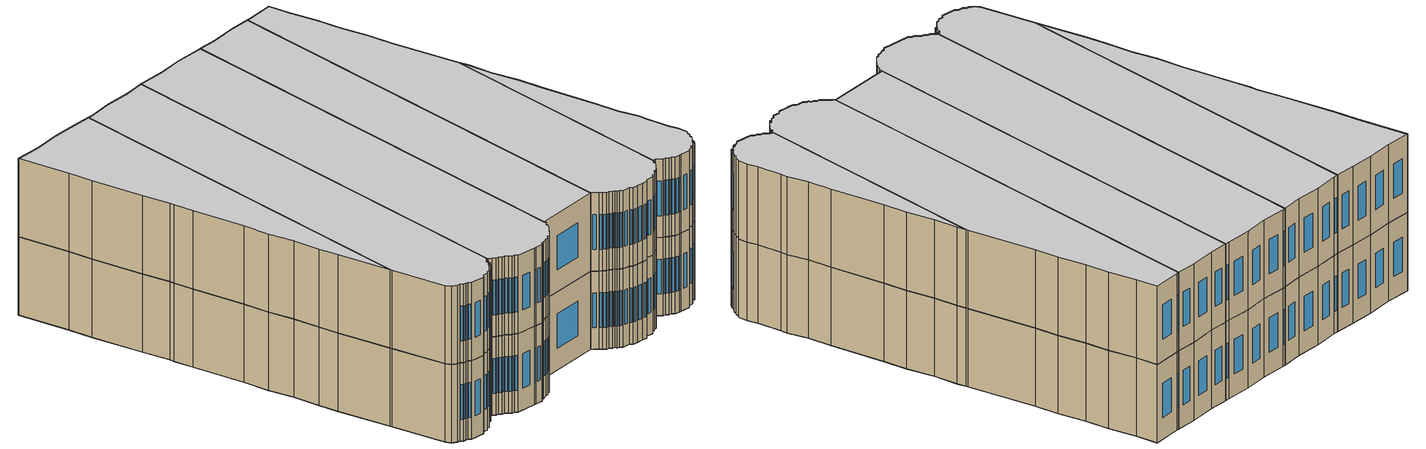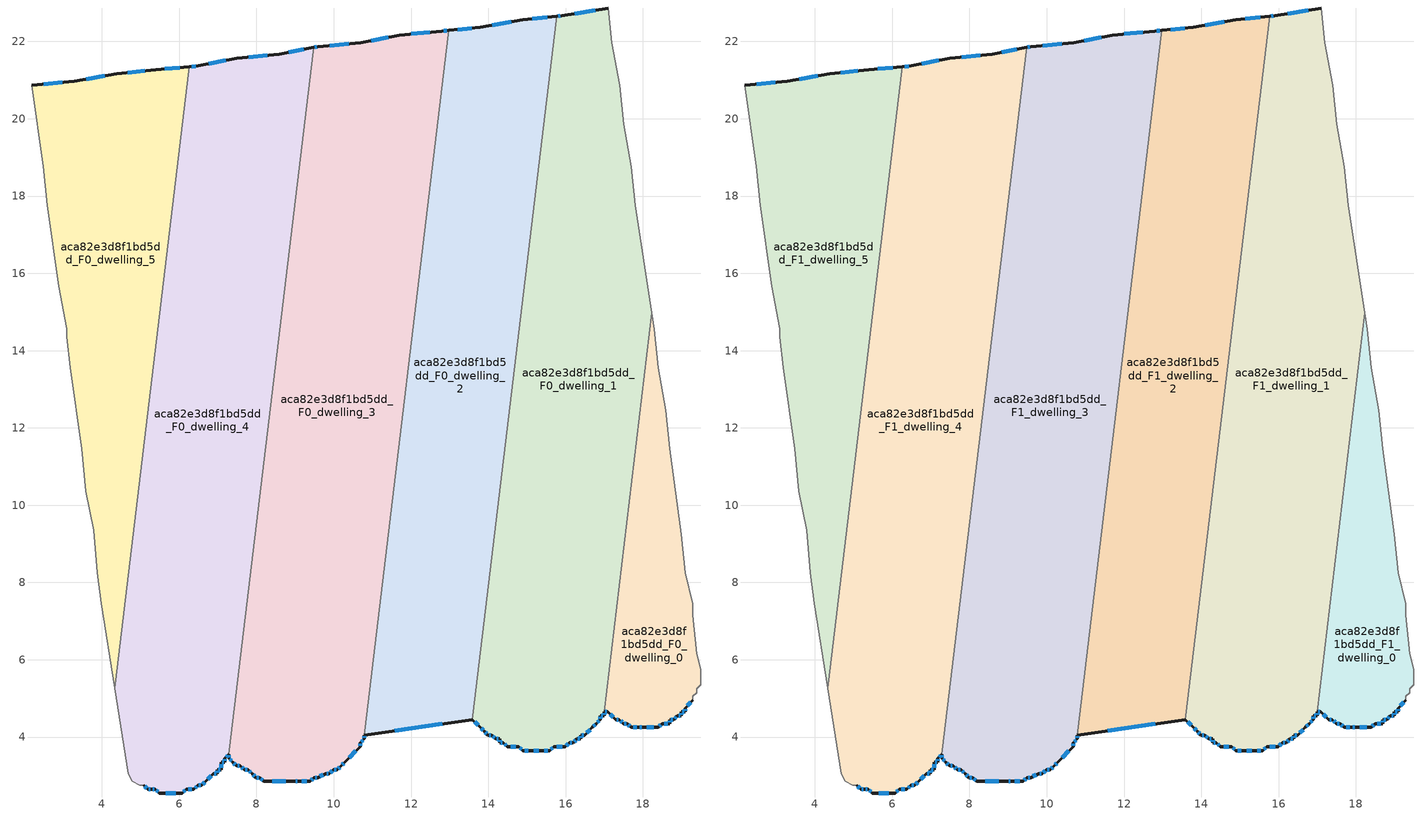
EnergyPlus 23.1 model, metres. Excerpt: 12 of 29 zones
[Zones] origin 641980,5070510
aca82e3d8f1bd5dd_F0_dwelling_0
 floor ground (EU_floor_Construction): 19.09,4.65 19.09,4.75 19.29,4.95 19.29,5.05 19.4,5.15 19.4,5.25 19.49,5.35 19.49,5.75 19.4,6.15 19.3,7.15 19.3,7.45 19.09,8.25 18.99,9.25 18.7,11.46 18.6,12.46 18.4,13.56 18.3,14.56 18.23,14.98 16.99,4.65 17.09,4.65 17.29,4.45 17.39,4.45 17.49,4.35 17.59,4.35 17.69,4.25 17.89,4.25 17.99,4.25 18.39,4.25 18.49,4.35 18.69,4.35 18.69,4.45 18.79,4.45 18.89,4.55 18.99,4.55 18.99,4.65 z0
 wall outside (EU_wall_Construction): 19.29,4.95 19.09,4.75 19.09,4.65 18.99,4.65 18.99,4.55 18.89,4.55 18.79,4.45 18.69,4.45 18.69,4.35 18.49,4.35 18.39,4.25 17.99,4.25 17.89,4.25 17.69,4.25 17.59,4.35 17.49,4.35 17.39,4.45 17.29,4.45 17.09,4.65 16.99,4.65 z0:3
 wall adiabatic (EU_wall_Construction): 18.23,14.98 18.3,14.56 18.4,13.56 18.6,12.46 18.7,11.46 18.99,9.25 19.09,8.25 19.3,7.45 19.3,7.15 19.4,6.15 19.49,5.75 19.49,5.35 19.4,5.25 19.4,5.15 19.29,5.05 19.29,4.95 z0:3
 wall to aca82e3d8f1bd5dd_F0_dwelling_1 (EU_wall_Construction): 16.99,4.65 18.23,14.98 z0:3
 window (EU_Window_Construction): 19.24,4.89 19.15,4.81 / 19.09,4.72 19.09,4.68 / 19.07,4.65 19.02,4.65 / 18.99,4.62 18.99,4.58 / 18.97,4.55 18.92,4.55 / 18.87,4.52 18.82,4.48 / 18.77,4.45 18.72,4.45 / 18.69,4.42 18.69,4.38 / 18.64,4.35 18.55,4.35 / 18.47,4.32 18.42,4.28 / 18.28,4.25 18.11,4.25 / 17.96,4.25 17.92,4.25 / 17.84,4.25 17.75,4.25 / 17.66,4.28 17.62,4.32 / 17.56,4.35 17.52,4.35 / 17.46,4.38 17.42,4.42 / 17.36,4.45 17.32,4.45 / 17.24,4.51 17.15,4.59 / 17.06,4.65 17.02,4.65 z0.84:2.16
aca82e3d8f1bd5dd_F0_dwelling_1
 floor ground (EU_floor_Construction): 16.99,4.55 16.99,4.65 18.23,14.98 17.8,17.76 17.7,18.76 17.5,19.86 17.4,20.86 17.2,21.96 17.1,22.87 15.9,22.67 15.77,22.65 13.59,4.45 13.79,4.25 13.89,4.15 13.99,4.05 14.09,4.05 14.19,3.95 14.29,3.95 14.29,3.85 14.39,3.85 14.49,3.75 14.79,3.75 14.89,3.65 15.09,3.65 15.39,3.65 15.59,3.65 15.69,3.75 15.99,3.75 16.09,3.85 16.19,3.85 16.29,3.95 16.39,3.95 16.39,4.05 16.49,4.05 16.69,4.25 16.79,4.35 16.89,4.45 16.89,4.55 z0
 wall outside (EU_wall_Construction): 16.99,4.65 16.99,4.55 16.89,4.55 16.89,4.45 16.79,4.35 16.69,4.25 16.49,4.05 16.39,4.05 16.39,3.95 16.29,3.95 16.19,3.85 16.09,3.85 15.99,3.75 15.69,3.75 15.59,3.65 15.39,3.65 15.09,3.65 14.89,3.65 14.79,3.75 14.49,3.75 14.39,3.85 14.29,3.85 14.29,3.95 14.19,3.95 14.09,4.05 13.99,4.05 13.89,4.15 13.79,4.25 13.59,4.45 / 15.77,22.65 15.9,22.67 17.1,22.87 z0:3
 wall adiabatic (EU_wall_Construction): 17.1,22.87 17.2,21.96 17.4,20.86 17.5,19.86 17.7,18.76 17.8,17.76 18.23,14.98 z0:3
 wall to aca82e3d8f1bd5dd_F0_dwelling_2 (EU_wall_Construction): 13.59,4.45 15.77,22.65 z0:3
 window (EU_Window_Construction): 16.99,4.62 16.99,4.58 / 16.96,4.55 16.92,4.55 / 16.89,4.52 16.89,4.48 / 16.86,4.42 16.82,4.38 / 16.76,4.32 16.72,4.28 / 16.64,4.2 16.55,4.11 / 16.46,4.05 16.42,4.05 / 16.39,4.02 16.39,3.98 / 16.36,3.95 16.32,3.95 / 16.26,3.92 16.22,3.88 / 16.16,3.85 16.12,3.85 / 16.06,3.82 16.02,3.78 / 15.91,3.75 15.78,3.75 / 15.66,3.72 15.62,3.68 / 15.53,3.65 15.45,3.65 / 15.31,3.65 15.18,3.65 / 15.03,3.65 14.95,3.65 / 14.86,3.68 14.82,3.72 / 14.71,3.75 14.57,3.75 / 14.46,3.78 14.42,3.82 / 14.36,3.85 14.32,3.85 / 14.29,3.88 14.29,3.92 / 14.26,3.95 14.22,3.95 / 14.16,3.98 14.12,4.02 / 14.06,4.05 14.02,4.05 / 13.96,4.08 13.92,4.12 / 13.86,4.18 13.82,4.22 / 13.73,4.31 13.65,4.4 / 15.81,22.66 15.86,22.66 / 16.23,22.72 16.76,22.81 z0.84:2.16
aca82e3d8f1bd5dd_F0_dwelling_2
 floor ground (EU_floor_Construction): 13.59,4.45 15.77,22.65 14.9,22.57 13.8,22.36 12.97,22.28 10.79,4.05 z0
 wall outside (EU_wall_Construction): 13.59,4.45 10.79,4.05 / 12.97,22.28 13.8,22.36 14.9,22.57 15.77,22.65 z0:3
 wall to aca82e3d8f1bd5dd_F0_dwelling_3 (EU_wall_Construction): 10.79,4.05 12.97,22.28 z0:3
 window (EU_Window_Construction): 12.8,4.34 11.57,4.16 / 13.2,22.31 13.56,22.34 / 14.1,22.42 14.59,22.51 / 15.14,22.59 15.53,22.63 z0.84:2.16
aca82e3d8f1bd5dd_F0_dwelling_3
 floor ground (EU_floor_Construction): 10.79,3.95 10.79,4.05 12.97,22.28 12.8,22.26 11.69,22.17 10.69,21.97 9.59,21.87 9.48,21.84 7.29,3.55 7.29,3.45 7.39,3.35 7.48,3.25 7.59,3.25 7.69,3.15 7.79,3.15 7.89,3.05 7.99,2.95 8.09,2.95 8.19,2.85 8.99,2.85 9.09,2.85 9.39,2.85 9.49,2.95 9.59,2.95 9.79,3.05 9.89,3.05 9.99,3.15 10.09,3.15 10.19,3.25 10.29,3.35 10.69,3.75 10.69,3.85 z0
 wall outside (EU_wall_Construction): 10.79,4.05 10.79,3.95 10.69,3.85 10.69,3.75 10.29,3.35 10.19,3.25 10.09,3.15 9.99,3.15 9.89,3.05 9.79,3.05 9.59,2.95 9.49,2.95 9.39,2.85 9.09,2.85 8.99,2.85 8.19,2.85 8.09,2.95 7.99,2.95 7.89,3.05 7.79,3.15 7.69,3.15 7.59,3.25 7.48,3.25 7.39,3.35 7.29,3.45 7.29,3.55 / 9.48,21.84 9.59,21.87 10.69,21.97 11.69,22.17 12.8,22.26 12.97,22.28 z0:3
 wall to aca82e3d8f1bd5dd_F0_dwelling_4 (EU_wall_Construction): 7.29,3.55 9.48,21.84 z0:3
 window (EU_Window_Construction): 12.84,22.27 12.92,22.28 / 10.79,4.02 10.79,3.98 / 10.76,3.92 10.72,3.88 / 10.69,3.82 10.69,3.78 / 10.58,3.64 10.4,3.46 / 10.26,3.32 10.22,3.28 / 10.16,3.22 10.12,3.18 / 10.06,3.15 10.02,3.15 / 9.96,3.12 9.92,3.08 / 9.86,3.05 9.82,3.05 / 9.73,3.02 9.64,2.98 / 9.56,2.95 9.52,2.95 / 9.46,2.92 9.42,2.88 / 9.3,2.85 9.17,2.85 / 9.06,2.85 9.02,2.85 / 8.76,2.85 8.41,2.85 / 8.16,2.88 8.11,2.92 / 8.06,2.95 8.01,2.95 / 7.96,2.98 7.91,3.02 / 7.86,3.08 7.81,3.12 / 7.76,3.15 7.71,3.15 / 7.66,3.18 7.61,3.22 / 7.56,3.25 7.51,3.25 / 7.46,3.28 7.41,3.32 / 7.36,3.38 7.31,3.42 / 7.29,3.48 7.29,3.52 / 9.51,21.85 9.56,21.86 / 9.9,21.89 10.38,21.94 / 10.97,22.02 11.41,22.11 / 12,22.19 12.49,22.24 z0.84:2.16
aca82e3d8f1bd5dd_F0_dwelling_4
 floor ground (EU_floor_Construction): 7.29,3.55 9.48,21.84 8.59,21.67 7.49,21.57 6.49,21.37 6.26,21.34 4.33,5.26 4.68,3.05 4.78,2.85 4.98,2.75 5.08,2.75 5.18,2.65 5.28,2.65 5.38,2.65 5.48,2.55 6.08,2.55 6.19,2.65 6.38,2.65 6.48,2.75 6.58,2.75 6.69,2.85 6.89,3.05 6.98,3.05 6.98,3.15 7.09,3.15 7.09,3.35 7.19,3.35 7.19,3.45 z0
 wall outside (EU_wall_Construction): 7.29,3.55 7.19,3.45 7.19,3.35 7.09,3.35 7.09,3.15 6.98,3.15 6.98,3.05 6.89,3.05 6.69,2.85 6.58,2.75 6.48,2.75 6.38,2.65 6.19,2.65 6.08,2.55 5.48,2.55 5.38,2.65 5.28,2.65 5.18,2.65 5.08,2.75 / 6.26,21.34 6.49,21.37 7.49,21.57 8.59,21.67 9.48,21.84 z0:3
 wall adiabatic (EU_wall_Construction): 5.08,2.75 4.98,2.75 4.78,2.85 4.68,3.05 4.33,5.26 z0:3
 wall to aca82e3d8f1bd5dd_F0_dwelling_5 (EU_wall_Construction): 4.33,5.26 6.26,21.34 z0:3
 window (EU_Window_Construction): 8.84,21.72 9.23,21.79 / 7.26,3.52 7.21,3.48 / 7.19,3.42 7.19,3.38 / 7.16,3.35 7.11,3.35 / 7.09,3.3 7.09,3.21 / 7.06,3.15 7.01,3.15 / 6.98,3.12 6.98,3.08 / 6.96,3.05 6.91,3.05 / 6.83,3 6.74,2.91 / 6.66,2.83 6.61,2.78 / 6.56,2.75 6.51,2.75 / 6.46,2.73 6.41,2.68 / 6.33,2.65 6.24,2.65 / 6.16,2.62 6.11,2.58 / 5.92,2.55 5.65,2.55 / 5.46,2.58 5.41,2.62 / 5.36,2.65 5.31,2.65 / 5.26,2.65 5.21,2.65 / 5.16,2.68 5.11,2.73 / 6.33,21.35 6.43,21.36 / 6.77,21.42 7.21,21.51 / 7.8,21.59 8.28,21.64 z0.84:2.16
aca82e3d8f1bd5dd_F0_dwelling_5
 floor ground (EU_floor_Construction): 4.33,5.26 6.26,21.34 5.39,21.27 4.39,21.17 3.29,20.97 2.19,20.87 2.49,18.77 2.59,17.76 2.89,15.66 3.09,14.56 3.09,14.36 3.19,13.56 3.48,11.46 3.58,10.36 3.79,9.36 3.89,8.26 3.98,7.46 z0
 wall outside (EU_wall_Construction): 2.19,20.87 3.29,20.97 4.39,21.17 5.39,21.27 6.26,21.34 z0:3
 wall adiabatic (EU_wall_Construction): 4.33,5.26 3.98,7.46 3.89,8.26 3.79,9.36 3.58,10.36 3.48,11.46 3.19,13.56 3.09,14.36 3.09,14.56 2.89,15.66 2.59,17.76 2.49,18.77 2.19,20.87 z0:3
 window (EU_Window_Construction): 2.5,20.9 2.98,20.94 / 3.6,21.02 4.08,21.11 / 4.67,21.19 5.11,21.24 / 5.63,21.29 6.02,21.32 z0.84:2.16
aca82e3d8f1bd5dd_F1_dwelling_0
 floor to aca82e3d8f1bd5dd_F0_dwelling_0 (EU_floor_Construction): 19.09,4.65 19.09,4.75 19.29,4.95 19.29,5.05 19.4,5.15 19.4,5.25 19.49,5.35 19.49,5.75 19.4,6.15 19.3,7.15 19.3,7.45 19.09,8.25 18.99,9.25 18.7,11.46 18.6,12.46 18.4,13.56 18.3,14.56 18.23,14.98 16.99,4.65 17.09,4.65 17.29,4.45 17.39,4.45 17.49,4.35 17.59,4.35 17.69,4.25 17.89,4.25 17.99,4.25 18.39,4.25 18.49,4.35 18.69,4.35 18.69,4.45 18.79,4.45 18.89,4.55 18.99,4.55 18.99,4.65 z3
 wall outside (EU_wall_Construction): 19.29,4.95 19.09,4.75 19.09,4.65 18.99,4.65 18.99,4.55 18.89,4.55 18.79,4.45 18.69,4.45 18.69,4.35 18.49,4.35 18.39,4.25 17.99,4.25 17.89,4.25 17.69,4.25 17.59,4.35 17.49,4.35 17.39,4.45 17.29,4.45 17.09,4.65 16.99,4.65 z3:6
 wall adiabatic (EU_wall_Construction): 18.23,14.98 18.3,14.56 18.4,13.56 18.6,12.46 18.7,11.46 18.99,9.25 19.09,8.25 19.3,7.45 19.3,7.15 19.4,6.15 19.49,5.75 19.49,5.35 19.4,5.25 19.4,5.15 19.29,5.05 19.29,4.95 z3:6
 wall to aca82e3d8f1bd5dd_F1_dwelling_1 (EU_wall_Construction): 16.99,4.65 18.23,14.98 z3:6
 window (EU_Window_Construction): 19.24,4.89 19.15,4.81 / 19.09,4.72 19.09,4.68 / 19.07,4.65 19.02,4.65 / 18.99,4.62 18.99,4.58 / 18.97,4.55 18.92,4.55 / 18.87,4.52 18.82,4.48 / 18.77,4.45 18.72,4.45 / 18.69,4.42 18.69,4.38 / 18.64,4.35 18.55,4.35 / 18.47,4.32 18.42,4.28 / 18.28,4.25 18.11,4.25 / 17.96,4.25 17.92,4.25 / 17.84,4.25 17.75,4.25 / 17.66,4.28 17.62,4.32 / 17.56,4.35 17.52,4.35 / 17.46,4.38 17.42,4.42 / 17.36,4.45 17.32,4.45 / 17.24,4.51 17.15,4.59 / 17.06,4.65 17.02,4.65 z3.84:5.16
 ceiling to aca82e3d8f1bd5dd_F2_dwelling_0 (EU_floor_Construction): 18.23,14.98 18.3,14.56 18.4,13.56 18.6,12.46 18.7,11.46 18.99,9.25 19.09,8.25 19.3,7.45 19.3,7.15 19.4,6.15 19.49,5.75 19.49,5.35 19.4,5.25 19.4,5.15 19.29,5.05 19.29,4.95 19.09,4.75 19.09,4.65 18.99,4.65 18.99,4.55 18.89,4.55 18.79,4.45 18.69,4.45 18.69,4.35 18.49,4.35 18.39,4.25 17.99,4.25 17.89,4.25 17.69,4.25 17.59,4.35 17.49,4.35 17.39,4.45 17.29,4.45 17.09,4.65 16.99,4.65 z6
aca82e3d8f1bd5dd_F1_dwelling_1
 floor to aca82e3d8f1bd5dd_F0_dwelling_1 (EU_floor_Construction): 16.99,4.55 16.99,4.65 18.23,14.98 17.8,17.76 17.7,18.76 17.5,19.86 17.4,20.86 17.2,21.96 17.1,22.87 15.9,22.67 15.77,22.65 13.59,4.45 13.79,4.25 13.89,4.15 13.99,4.05 14.09,4.05 14.19,3.95 14.29,3.95 14.29,3.85 14.39,3.85 14.49,3.75 14.79,3.75 14.89,3.65 15.09,3.65 15.39,3.65 15.59,3.65 15.69,3.75 15.99,3.75 16.09,3.85 16.19,3.85 16.29,3.95 16.39,3.95 16.39,4.05 16.49,4.05 16.69,4.25 16.79,4.35 16.89,4.45 16.89,4.55 z3
 wall outside (EU_wall_Construction): 16.99,4.65 16.99,4.55 16.89,4.55 16.89,4.45 16.79,4.35 16.69,4.25 16.49,4.05 16.39,4.05 16.39,3.95 16.29,3.95 16.19,3.85 16.09,3.85 15.99,3.75 15.69,3.75 15.59,3.65 15.39,3.65 15.09,3.65 14.89,3.65 14.79,3.75 14.49,3.75 14.39,3.85 14.29,3.85 14.29,3.95 14.19,3.95 14.09,4.05 13.99,4.05 13.89,4.15 13.79,4.25 13.59,4.45 / 15.77,22.65 15.9,22.67 17.1,22.87 z3:6
 wall adiabatic (EU_wall_Construction): 17.1,22.87 17.2,21.96 17.4,20.86 17.5,19.86 17.7,18.76 17.8,17.76 18.23,14.98 z3:6
 wall to aca82e3d8f1bd5dd_F1_dwelling_2 (EU_wall_Construction): 13.59,4.45 15.77,22.65 z3:6
 window (EU_Window_Construction): 16.99,4.62 16.99,4.58 / 16.96,4.55 16.92,4.55 / 16.89,4.52 16.89,4.48 / 16.86,4.42 16.82,4.38 / 16.76,4.32 16.72,4.28 / 16.64,4.2 16.55,4.11 / 16.46,4.05 16.42,4.05 / 16.39,4.02 16.39,3.98 / 16.36,3.95 16.32,3.95 / 16.26,3.92 16.22,3.88 / 16.16,3.85 16.12,3.85 / 16.06,3.82 16.02,3.78 / 15.91,3.75 15.78,3.75 / 15.66,3.72 15.62,3.68 / 15.53,3.65 15.45,3.65 / 15.31,3.65 15.18,3.65 / 15.03,3.65 14.95,3.65 / 14.86,3.68 14.82,3.72 / 14.71,3.75 14.57,3.75 / 14.46,3.78 14.42,3.82 / 14.36,3.85 14.32,3.85 / 14.29,3.88 14.29,3.92 / 14.26,3.95 14.22,3.95 / 14.16,3.98 14.12,4.02 / 14.06,4.05 14.02,4.05 / 13.96,4.08 13.92,4.12 / 13.86,4.18 13.82,4.22 / 13.73,4.31 13.65,4.4 / 15.81,22.66 15.86,22.66 / 16.23,22.72 16.76,22.81 z3.84:5.16
 ceiling to aca82e3d8f1bd5dd_F2_dwelling_1 (EU_floor_Construction): 17.1,22.87 17.2,21.96 17.4,20.86 17.5,19.86 17.7,18.76 17.8,17.76 18.23,14.98 16.99,4.65 16.99,4.55 16.89,4.55 16.89,4.45 16.79,4.35 16.69,4.25 16.49,4.05 16.39,4.05 16.39,3.95 16.29,3.95 16.19,3.85 16.09,3.85 15.99,3.75 15.69,3.75 15.59,3.65 15.39,3.65 15.09,3.65 14.89,3.65 14.79,3.75 14.49,3.75 14.39,3.85 14.29,3.85 14.29,3.95 14.19,3.95 14.09,4.05 13.99,4.05 13.89,4.15 13.79,4.25 13.59,4.45 15.77,22.65 15.9,22.67 z6
aca82e3d8f1bd5dd_F1_dwelling_2
 floor to aca82e3d8f1bd5dd_F0_dwelling_2 (EU_floor_Construction): 13.59,4.45 15.77,22.65 14.9,22.57 13.8,22.36 12.97,22.28 10.79,4.05 z3
 wall outside (EU_wall_Construction): 13.59,4.45 10.79,4.05 / 12.97,22.28 13.8,22.36 14.9,22.57 15.77,22.65 z3:6
 wall to aca82e3d8f1bd5dd_F1_dwelling_3 (EU_wall_Construction): 10.79,4.05 12.97,22.28 z3:6
 window (EU_Window_Construction): 12.8,4.34 11.57,4.16 / 13.2,22.31 13.56,22.34 / 14.1,22.42 14.59,22.51 / 15.14,22.59 15.53,22.63 z3.84:5.16
 ceiling to aca82e3d8f1bd5dd_F2_dwelling_2 (EU_floor_Construction): 15.77,22.65 13.59,4.45 10.79,4.05 12.97,22.28 13.8,22.36 14.9,22.57 z6
aca82e3d8f1bd5dd_F1_dwelling_3
 floor to aca82e3d8f1bd5dd_F0_dwelling_3 (EU_floor_Construction): 10.79,3.95 10.79,4.05 12.97,22.28 12.8,22.26 11.69,22.17 10.69,21.97 9.59,21.87 9.48,21.84 7.29,3.55 7.29,3.45 7.39,3.35 7.48,3.25 7.59,3.25 7.69,3.15 7.79,3.15 7.89,3.05 7.99,2.95 8.09,2.95 8.19,2.85 8.99,2.85 9.09,2.85 9.39,2.85 9.49,2.95 9.59,2.95 9.79,3.05 9.89,3.05 9.99,3.15 10.09,3.15 10.19,3.25 10.29,3.35 10.69,3.75 10.69,3.85 z3
 wall outside (EU_wall_Construction): 10.79,4.05 10.79,3.95 10.69,3.85 10.69,3.75 10.29,3.35 10.19,3.25 10.09,3.15 9.99,3.15 9.89,3.05 9.79,3.05 9.59,2.95 9.49,2.95 9.39,2.85 9.09,2.85 8.99,2.85 8.19,2.85 8.09,2.95 7.99,2.95 7.89,3.05 7.79,3.15 7.69,3.15 7.59,3.25 7.48,3.25 7.39,3.35 7.29,3.45 7.29,3.55 / 9.48,21.84 9.59,21.87 10.69,21.97 11.69,22.17 12.8,22.26 12.97,22.28 z3:6
 wall to aca82e3d8f1bd5dd_F1_dwelling_4 (EU_wall_Construction): 7.29,3.55 9.48,21.84 z3:6
 window (EU_Window_Construction): 12.84,22.27 12.92,22.28 / 10.79,4.02 10.79,3.98 / 10.76,3.92 10.72,3.88 / 10.69,3.82 10.69,3.78 / 10.58,3.64 10.4,3.46 / 10.26,3.32 10.22,3.28 / 10.16,3.22 10.12,3.18 / 10.06,3.15 10.02,3.15 / 9.96,3.12 9.92,3.08 / 9.86,3.05 9.82,3.05 / 9.73,3.02 9.64,2.98 / 9.56,2.95 9.52,2.95 / 9.46,2.92 9.42,2.88 / 9.3,2.85 9.17,2.85 / 9.06,2.85 9.02,2.85 / 8.76,2.85 8.41,2.85 / 8.16,2.88 8.11,2.92 / 8.06,2.95 8.01,2.95 / 7.96,2.98 7.91,3.02 / 7.86,3.08 7.81,3.12 / 7.76,3.15 7.71,3.15 / 7.66,3.18 7.61,3.22 / 7.56,3.25 7.51,3.25 / 7.46,3.28 7.41,3.32 / 7.36,3.38 7.31,3.42 / 7.29,3.48 7.29,3.52 / 9.51,21.85 9.56,21.86 / 9.9,21.89 10.38,21.94 / 10.97,22.02 11.41,22.11 / 12,22.19 12.49,22.24 z3.84:5.16
 ceiling to aca82e3d8f1bd5dd_F2_dwelling_3 (EU_floor_Construction): 12.97,22.28 10.79,4.05 10.79,3.95 10.69,3.85 10.69,3.75 10.29,3.35 10.19,3.25 10.09,3.15 9.99,3.15 9.89,3.05 9.79,3.05 9.59,2.95 9.49,2.95 9.39,2.85 9.09,2.85 8.99,2.85 8.19,2.85 8.09,2.95 7.99,2.95 7.89,3.05 7.79,3.15 7.69,3.15 7.59,3.25 7.48,3.25 7.39,3.35 7.29,3.45 7.29,3.55 9.48,21.84 9.59,21.87 10.69,21.97 11.69,22.17 12.8,22.26 z6
aca82e3d8f1bd5dd_F1_dwelling_4
 floor to aca82e3d8f1bd5dd_F0_dwelling_4 (EU_floor_Construction): 7.29,3.55 9.48,21.84 8.59,21.67 7.49,21.57 6.49,21.37 6.26,21.34 4.33,5.26 4.68,3.05 4.78,2.85 4.98,2.75 5.08,2.75 5.18,2.65 5.28,2.65 5.38,2.65 5.48,2.55 6.08,2.55 6.19,2.65 6.38,2.65 6.48,2.75 6.58,2.75 6.69,2.85 6.89,3.05 6.98,3.05 6.98,3.15 7.09,3.15 7.09,3.35 7.19,3.35 7.19,3.45 z3
 wall outside (EU_wall_Construction): 7.29,3.55 7.19,3.45 7.19,3.35 7.09,3.35 7.09,3.15 6.98,3.15 6.98,3.05 6.89,3.05 6.69,2.85 6.58,2.75 6.48,2.75 6.38,2.65 6.19,2.65 6.08,2.55 5.48,2.55 5.38,2.65 5.28,2.65 5.18,2.65 5.08,2.75 / 6.26,21.34 6.49,21.37 7.49,21.57 8.59,21.67 9.48,21.84 z3:6
 wall adiabatic (EU_wall_Construction): 5.08,2.75 4.98,2.75 4.78,2.85 4.68,3.05 4.33,5.26 z3:6
 wall to aca82e3d8f1bd5dd_F1_dwelling_5 (EU_wall_Construction): 4.33,5.26 6.26,21.34 z3:6
 window (EU_Window_Construction): 8.84,21.72 9.23,21.79 / 7.26,3.52 7.21,3.48 / 7.19,3.42 7.19,3.38 / 7.16,3.35 7.11,3.35 / 7.09,3.3 7.09,3.21 / 7.06,3.15 7.01,3.15 / 6.98,3.12 6.98,3.08 / 6.96,3.05 6.91,3.05 / 6.83,3 6.74,2.91 / 6.66,2.83 6.61,2.78 / 6.56,2.75 6.51,2.75 / 6.46,2.73 6.41,2.68 / 6.33,2.65 6.24,2.65 / 6.16,2.62 6.11,2.58 / 5.92,2.55 5.65,2.55 / 5.46,2.58 5.41,2.62 / 5.36,2.65 5.31,2.65 / 5.26,2.65 5.21,2.65 / 5.16,2.68 5.11,2.73 / 6.33,21.35 6.43,21.36 / 6.77,21.42 7.21,21.51 / 7.8,21.59 8.28,21.64 z3.84:5.16
 ceiling to aca82e3d8f1bd5dd_F2_dwelling_4 (EU_floor_Construction): 9.48,21.84 7.29,3.55 7.19,3.45 7.19,3.35 7.09,3.35 7.09,3.15 6.98,3.15 6.98,3.05 6.89,3.05 6.69,2.85 6.58,2.75 6.48,2.75 6.38,2.65 6.19,2.65 6.08,2.55 5.48,2.55 5.38,2.65 5.28,2.65 5.18,2.65 5.08,2.75 4.98,2.75 4.78,2.85 4.68,3.05 4.33,5.26 6.26,21.34 6.49,21.37 7.49,21.57 8.59,21.67 z6
aca82e3d8f1bd5dd_F1_dwelling_5
 floor to aca82e3d8f1bd5dd_F0_dwelling_5 (EU_floor_Construction): 4.33,5.26 6.26,21.34 5.39,21.27 4.39,21.17 3.29,20.97 2.19,20.87 2.49,18.77 2.59,17.76 2.89,15.66 3.09,14.56 3.09,14.36 3.19,13.56 3.48,11.46 3.58,10.36 3.79,9.36 3.89,8.26 3.98,7.46 z3
 wall outside (EU_wall_Construction): 2.19,20.87 3.29,20.97 4.39,21.17 5.39,21.27 6.26,21.34 z3:6
 wall adiabatic (EU_wall_Construction): 4.33,5.26 3.98,7.46 3.89,8.26 3.79,9.36 3.58,10.36 3.48,11.46 3.19,13.56 3.09,14.36 3.09,14.56 2.89,15.66 2.59,17.76 2.49,18.77 2.19,20.87 z3:6
 window (EU_Window_Construction): 2.5,20.9 2.98,20.94 / 3.6,21.02 4.08,21.11 / 4.67,21.19 5.11,21.24 / 5.63,21.29 6.02,21.32 z3.84:5.16
 ceiling to aca82e3d8f1bd5dd_F2_dwelling_5 (EU_floor_Construction): 6.26,21.34 4.33,5.26 3.98,7.46 3.89,8.26 3.79,9.36 3.58,10.36 3.48,11.46 3.19,13.56 3.09,14.36 3.09,14.56 2.89,15.66 2.59,17.76 2.49,18.77 2.19,20.87 3.29,20.97 4.39,21.17 5.39,21.27 z6
[Building]
EU S2 Campaign: North Axis=0; Terrain=City; Solar Distribution=FullExterior
[Site:Location]
Lyon-Bron: Latitude=45.75; Longitude=5; Time Zone=1; Elevation=198
[SizingPeriod:WeatherFileDays]
AnnualSizingPeriod: Begin Month=1; Begin Day of Month=1; End Month=12; End Day of Month=31; Day of Week for Start Day=Monday; Use Weather File Daylight Saving Period=No; Use Weather File Rain and Snow Indicators=No
[MATERIAL]
EU_InternalMass_Material: Roughness=MediumRough; Thickness=0.1; Conductivity=1; Density=1800; Specific Heat=900; Thermal Absorptance=0.9; Solar Absorptance=0.7; Visible Absorptance=0.7
[MATERIAL:NOMASS] Roughness=MediumRough; Thermal Absorptance=0.9; Solar Absorptance=0.7; Visible Absorptance=0.7
Name | Thermal Resistance
EU_wall_NoMass | 0.776494
EU_floor_NoMass | 0.421597
[WINDOWMATERIAL:SIMPLEGLAZINGSYSTEM]
EU_Window_SimpleGlazing: UFactor=4.24961; Solar Heat Gain Coefficient=0.83; Visible Transmittance=0.83
[CONSTRUCTION]
EU_wall_Construction: EU_wall_NoMass
EU_floor_Construction: EU_floor_NoMass
EU_InternalMass_Construction: EU_InternalMass_Material
EU_Window_Construction: EU_Window_SimpleGlazing
[ZONE] Type=1; Multiplier=1; Ceiling Height=autocalculate; Floor Area=autocalculate; Part of Total Floor Area=Yes
Name | Volume
aca82e3d8f1bd5dd_F0_dwelling_0; aca82e3d8f1bd5dd_F1_dwelling_0 | 41.6594
aca82e3d8f1bd5dd_F0_dwelling_1; aca82e3d8f1bd5dd_F1_dwelling_1 | 166.801
aca82e3d8f1bd5dd_F0_dwelling_2; aca82e3d8f1bd5dd_F1_dwelling_2 | 150.498
aca82e3d8f1bd5dd_F0_dwelling_3; aca82e3d8f1bd5dd_F1_dwelling_3 | 196.082
aca82e3d8f1bd5dd_F0_dwelling_4; aca82e3d8f1bd5dd_F1_dwelling_4 | 175.627
aca82e3d8f1bd5dd_F0_dwelling_5; aca82e3d8f1bd5dd_F1_dwelling_5 | 97.5447
[INTERNALMASS] Construction=EU_InternalMass_Construction
Name | Zone or ZoneList | Surface Area
aca82e3d8f1bd5dd_F0_dwelling_0_EU_InternalMass | aca82e3d8f1bd5dd_F0_dwelling_0 | 13.8852
aca82e3d8f1bd5dd_F0_dwelling_1_EU_InternalMass | aca82e3d8f1bd5dd_F0_dwelling_1 | 55.6002
aca82e3d8f1bd5dd_F0_dwelling_2_EU_InternalMass | aca82e3d8f1bd5dd_F0_dwelling_2 | 50.1658
aca82e3d8f1bd5dd_F0_dwelling_3_EU_InternalMass | aca82e3d8f1bd5dd_F0_dwelling_3 | 65.3603
aca82e3d8f1bd5dd_F0_dwelling_4_EU_InternalMass | aca82e3d8f1bd5dd_F0_dwelling_4 | 58.5417
aca82e3d8f1bd5dd_F0_dwelling_5_EU_InternalMass | aca82e3d8f1bd5dd_F0_dwelling_5 | 32.5152
aca82e3d8f1bd5dd_F1_dwelling_0_EU_InternalMass | aca82e3d8f1bd5dd_F1_dwelling_0 | 13.8852
aca82e3d8f1bd5dd_F1_dwelling_1_EU_InternalMass | aca82e3d8f1bd5dd_F1_dwelling_1 | 55.6002
aca82e3d8f1bd5dd_F1_dwelling_2_EU_InternalMass | aca82e3d8f1bd5dd_F1_dwelling_2 | 50.1658
aca82e3d8f1bd5dd_F1_dwelling_3_EU_InternalMass | aca82e3d8f1bd5dd_F1_dwelling_3 | 65.3603
aca82e3d8f1bd5dd_F1_dwelling_4_EU_InternalMass | aca82e3d8f1bd5dd_F1_dwelling_4 | 58.5417
aca82e3d8f1bd5dd_F1_dwelling_5_EU_InternalMass | aca82e3d8f1bd5dd_F1_dwelling_5 | 32.5152
[OTHEREQUIPMENT] Fuel Type=Electricity; Design Level Calculation Method=Watts/Area; Power per Zone Floor Area=1; Fraction Latent=0; Fraction Radiant=0; Fraction Lost=0; Carbon Dioxide Generation Rate=0; EndUse Subcategory=EU_Step8_InternalGains
Name | Zone or ZoneList or Space or SpaceList | Schedule
EU_Step8_InternalGain_aca82e3d8f1bd5dd_F0_dwelling_0_f000 | aca82e3d8f1bd5dd_F0_dwelling_0 | EU_Step8_GainSchedule_aca82e3d8f1bd5dd_F0_dwelling_0_f000
EU_Step8_InternalGain_aca82e3d8f1bd5dd_F0_dwelling_1_f000 | aca82e3d8f1bd5dd_F0_dwelling_1 | EU_Step8_GainSchedule_aca82e3d8f1bd5dd_F0_dwelling_1_f000
EU_Step8_InternalGain_aca82e3d8f1bd5dd_F0_dwelling_2_f000 | aca82e3d8f1bd5dd_F0_dwelling_2 | EU_Step8_GainSchedule_aca82e3d8f1bd5dd_F0_dwelling_2_f000
EU_Step8_InternalGain_aca82e3d8f1bd5dd_F0_dwelling_3_f000 | aca82e3d8f1bd5dd_F0_dwelling_3 | EU_Step8_GainSchedule_aca82e3d8f1bd5dd_F0_dwelling_3_f000
EU_Step8_InternalGain_aca82e3d8f1bd5dd_F0_dwelling_4_f000 | aca82e3d8f1bd5dd_F0_dwelling_4 | EU_Step8_GainSchedule_aca82e3d8f1bd5dd_F0_dwelling_4_f000
EU_Step8_InternalGain_aca82e3d8f1bd5dd_F0_dwelling_5_f000 | aca82e3d8f1bd5dd_F0_dwelling_5 | EU_Step8_GainSchedule_aca82e3d8f1bd5dd_F0_dwelling_5_f000
EU_Step8_InternalGain_aca82e3d8f1bd5dd_F1_dwelling_0_f000 | aca82e3d8f1bd5dd_F1_dwelling_0 | EU_Step8_GainSchedule_aca82e3d8f1bd5dd_F1_dwelling_0_f000
EU_Step8_InternalGain_aca82e3d8f1bd5dd_F1_dwelling_1_f000 | aca82e3d8f1bd5dd_F1_dwelling_1 | EU_Step8_GainSchedule_aca82e3d8f1bd5dd_F1_dwelling_1_f000
EU_Step8_InternalGain_aca82e3d8f1bd5dd_F1_dwelling_2_f000 | aca82e3d8f1bd5dd_F1_dwelling_2 | EU_Step8_GainSchedule_aca82e3d8f1bd5dd_F1_dwelling_2_f000
EU_Step8_InternalGain_aca82e3d8f1bd5dd_F1_dwelling_3_f000 | aca82e3d8f1bd5dd_F1_dwelling_3 | EU_Step8_GainSchedule_aca82e3d8f1bd5dd_F1_dwelling_3_f000
EU_Step8_InternalGain_aca82e3d8f1bd5dd_F1_dwelling_4_f000 | aca82e3d8f1bd5dd_F1_dwelling_4 | EU_Step8_GainSchedule_aca82e3d8f1bd5dd_F1_dwelling_4_f000
EU_Step8_InternalGain_aca82e3d8f1bd5dd_F1_dwelling_5_f000 | aca82e3d8f1bd5dd_F1_dwelling_5 | EU_Step8_GainSchedule_aca82e3d8f1bd5dd_F1_dwelling_5_f000
[ZONEVENTILATION:DESIGNFLOWRATE] Schedule=EU_AlwaysOn; Design Flow Rate Calculation Method=AirChanges/Hour; Air Changes per Hour=0.693814; Ventilation Type=Natural; Fan Pressure Rise=0; Fan Total Efficiency=1; Constant Term Coefficient=1; Temperature Term Coefficient=0; Velocity Term Coefficient=0; Velocity Squared Term Coefficient=0; Minimum Indoor Temperature=-100; Maximum Indoor Temperature=100; Delta Temperature=-100; Minimum Outdoor Temperature=-100; Maximum Outdoor Temperature=100; Maximum Wind Speed=40
Name | Zone or ZoneList or Space or SpaceList
EU_ConstantAir_aca82e3d8f1bd5dd_F0_dwelling_0 | aca82e3d8f1bd5dd_F0_dwelling_0
EU_ConstantAir_aca82e3d8f1bd5dd_F0_dwelling_1 | aca82e3d8f1bd5dd_F0_dwelling_1
EU_ConstantAir_aca82e3d8f1bd5dd_F0_dwelling_2 | aca82e3d8f1bd5dd_F0_dwelling_2
EU_ConstantAir_aca82e3d8f1bd5dd_F0_dwelling_3 | aca82e3d8f1bd5dd_F0_dwelling_3
EU_ConstantAir_aca82e3d8f1bd5dd_F0_dwelling_4 | aca82e3d8f1bd5dd_F0_dwelling_4
EU_ConstantAir_aca82e3d8f1bd5dd_F0_dwelling_5 | aca82e3d8f1bd5dd_F0_dwelling_5
EU_ConstantAir_aca82e3d8f1bd5dd_F1_dwelling_0 | aca82e3d8f1bd5dd_F1_dwelling_0
EU_ConstantAir_aca82e3d8f1bd5dd_F1_dwelling_1 | aca82e3d8f1bd5dd_F1_dwelling_1
EU_ConstantAir_aca82e3d8f1bd5dd_F1_dwelling_2 | aca82e3d8f1bd5dd_F1_dwelling_2
EU_ConstantAir_aca82e3d8f1bd5dd_F1_dwelling_3 | aca82e3d8f1bd5dd_F1_dwelling_3
EU_ConstantAir_aca82e3d8f1bd5dd_F1_dwelling_4 | aca82e3d8f1bd5dd_F1_dwelling_4
EU_ConstantAir_aca82e3d8f1bd5dd_F1_dwelling_5 | aca82e3d8f1bd5dd_F1_dwelling_5
[HVACTEMPLATE:THERMOSTAT] Constant Heating Setpoint=20; Constant Cooling Setpoint=50
EU_HeatOnly_aca82e3d8f1bd5dd_F0_dwelling_0; EU_HeatOnly_aca82e3d8f1bd5dd_F0_dwelling_1; EU_HeatOnly_aca82e3d8f1bd5dd_F0_dwelling_2; EU_HeatOnly_aca82e3d8f1bd5dd_F0_dwelling_3; EU_HeatOnly_aca82e3d8f1bd5dd_F0_dwelling_4; EU_HeatOnly_aca82e3d8f1bd5dd_F0_dwelling_5; EU_HeatOnly_aca82e3d8f1bd5dd_F1_dwelling_0; EU_HeatOnly_aca82e3d8f1bd5dd_F1_dwelling_1; EU_HeatOnly_aca82e3d8f1bd5dd_F1_dwelling_2; EU_HeatOnly_aca82e3d8f1bd5dd_F1_dwelling_3; EU_HeatOnly_aca82e3d8f1bd5dd_F1_dwelling_4; EU_HeatOnly_aca82e3d8f1bd5dd_F1_dwelling_5; EU_HeatOnly_aca82e3d8f1bd5dd_F2_dwelling_0; EU_HeatOnly_aca82e3d8f1bd5dd_F2_dwelling_1; EU_HeatOnly_aca82e3d8f1bd5dd_F2_dwelling_2; EU_HeatOnly_aca82e3d8f1bd5dd_F2_dwelling_3; EU_HeatOnly_aca82e3d8f1bd5dd_F2_dwelling_4; EU_HeatOnly_aca82e3d8f1bd5dd_F2_dwelling_5; EU_HeatOnly_aca82e3d8f1bd5dd_F3_dwelling_0; EU_HeatOnly_aca82e3d8f1bd5dd_F3_dwelling_1; EU_HeatOnly_aca82e3d8f1bd5dd_F3_dwelling_2; EU_HeatOnly_aca82e3d8f1bd5dd_F3_dwelling_3; EU_HeatOnly_aca82e3d8f1bd5dd_F3_dwelling_4; EU_HeatOnly_aca82e3d8f1bd5dd_F3_dwelling_5; EU_HeatOnly_aca82e3d8f1bd5dd_F4_dwelling_0; EU_HeatOnly_aca82e3d8f1bd5dd_F4_dwelling_1; EU_HeatOnly_aca82e3d8f1bd5dd_F4_dwelling_2; EU_HeatOnly_aca82e3d8f1bd5dd_F4_dwelling_3; EU_HeatOnly_aca82e3d8f1bd5dd_F4_dwelling_4
[HVACTEMPLATE:ZONE:IDEALLOADSAIRSYSTEM] System Availability Schedule=EU_AlwaysOn; Maximum Heating Supply Air Temperature=50; Minimum Cooling Supply Air Temperature=13; Maximum Heating Supply Air Humidity Ratio=0.0156; Minimum Cooling Supply Air Humidity Ratio=0.0077; Heating Limit=NoLimit; Cooling Limit=NoLimit; Heating Availability Schedule=EU_AlwaysOn; Cooling Availability Schedule=EU_CoolingOff; Dehumidification Control Type=ConstantSensibleHeatRatio; Cooling Sensible Heat Ratio=0.7; Dehumidification Setpoint=60; Humidification Control Type=None; Humidification Setpoint=30; Outdoor Air Method=None; Outdoor Air Flow Rate per Person=0.00944; Outdoor Air Flow Rate per Zone Floor Area=0; Outdoor Air Flow Rate per Zone=0; Demand Controlled Ventilation Type=None; Outdoor Air Economizer Type=NoEconomizer; Heat Recovery Type=None; Sensible Heat Recovery Effectiveness=0.7; Latent Heat Recovery Effectiveness=0.65
Name | Template Thermostat
aca82e3d8f1bd5dd_F0_dwelling_0 | EU_HeatOnly_aca82e3d8f1bd5dd_F0_dwelling_0
aca82e3d8f1bd5dd_F0_dwelling_1 | EU_HeatOnly_aca82e3d8f1bd5dd_F0_dwelling_1
aca82e3d8f1bd5dd_F0_dwelling_2 | EU_HeatOnly_aca82e3d8f1bd5dd_F0_dwelling_2
aca82e3d8f1bd5dd_F0_dwelling_3 | EU_HeatOnly_aca82e3d8f1bd5dd_F0_dwelling_3
aca82e3d8f1bd5dd_F0_dwelling_4 | EU_HeatOnly_aca82e3d8f1bd5dd_F0_dwelling_4
aca82e3d8f1bd5dd_F0_dwelling_5 | EU_HeatOnly_aca82e3d8f1bd5dd_F0_dwelling_5
aca82e3d8f1bd5dd_F1_dwelling_0 | EU_HeatOnly_aca82e3d8f1bd5dd_F1_dwelling_0
aca82e3d8f1bd5dd_F1_dwelling_1 | EU_HeatOnly_aca82e3d8f1bd5dd_F1_dwelling_1
aca82e3d8f1bd5dd_F1_dwelling_2 | EU_HeatOnly_aca82e3d8f1bd5dd_F1_dwelling_2
aca82e3d8f1bd5dd_F1_dwelling_3 | EU_HeatOnly_aca82e3d8f1bd5dd_F1_dwelling_3
aca82e3d8f1bd5dd_F1_dwelling_4 | EU_HeatOnly_aca82e3d8f1bd5dd_F1_dwelling_4
aca82e3d8f1bd5dd_F1_dwelling_5 | EU_HeatOnly_aca82e3d8f1bd5dd_F1_dwelling_5
[SIZING:ZONE] Zone Cooling Design Supply Air Temperature Input Method=SupplyAirTemperature; Zone Cooling Design Supply Air Temperature=13; Zone Heating Design Supply Air Temperature Input Method=SupplyAirTemperature; Zone Heating Design Supply Air Temperature=50; Zone Cooling Design Supply Air Humidity Ratio=0.008; Zone Heating Design Supply Air Humidity Ratio=0.008; Cooling Design Air Flow Method=DesignDay; Cooling Design Air Flow Rate=0; Cooling Minimum Air Flow per Zone Floor Area=0.000762; Cooling Minimum Air Flow=0; Cooling Minimum Air Flow Fraction=0.2; Heating Design Air Flow Method=DesignDay; Heating Design Air Flow Rate=0; Heating Maximum Air Flow per Zone Floor Area=0.002032; Heating Maximum Air Flow=0.141576; Heating Maximum Air Flow Fraction=0.3; Account for Dedicated Outdoor Air System=No; Dedicated Outdoor Air System Control Strategy=NeutralSupplyAir; Dedicated Outdoor Air Low Setpoint Temperature for Design=autosize; Dedicated Outdoor Air High Setpoint Temperature for Design=autosize; Zone Load Sizing Method=Sensible Load Only No Latent Load; Zone Latent Cooling Design Supply Air Humidity Ratio Input Method=HumidityRatioDifference; Zone Cooling Design Supply Air Humidity Ratio Difference=0.005; Zone Latent Heating Design Supply Air Humidity Ratio Input Method=HumidityRatioDifference; Zone Humidification Design Supply Air Humidity Ratio Difference=0.005
aca82e3d8f1bd5dd_F0_dwelling_0; aca82e3d8f1bd5dd_F0_dwelling_1; aca82e3d8f1bd5dd_F0_dwelling_2; aca82e3d8f1bd5dd_F0_dwelling_3; aca82e3d8f1bd5dd_F0_dwelling_4; aca82e3d8f1bd5dd_F0_dwelling_5; aca82e3d8f1bd5dd_F1_dwelling_0; aca82e3d8f1bd5dd_F1_dwelling_1; aca82e3d8f1bd5dd_F1_dwelling_2; aca82e3d8f1bd5dd_F1_dwelling_3; aca82e3d8f1bd5dd_F1_dwelling_4; aca82e3d8f1bd5dd_F1_dwelling_5
[SCHEDULE:CONSTANT]
Name | Hourly Value
EU_AlwaysOn | 1
EU_CoolingOff | 0
[SCHEDULE:FILE] Column Number=1; Rows to Skip at Top=0; Number of Hours of Data=8760; Column Separator=Comma; Interpolate to Timestep=No; Minutes per Item=60; Adjust Schedule for Daylight Savings=Yes
Name | File
EU_Step8_GainSchedule_aca82e3d8f1bd5dd_F0_dwelling_0_f000 | ../../schedules/aca82e3d8f1bd5dd/aca82e3d8f1bd5dd_F0_dwelling_0_f000_gain.csv
EU_Step8_GainSchedule_aca82e3d8f1bd5dd_F0_dwelling_1_f000 | ../../schedules/aca82e3d8f1bd5dd/aca82e3d8f1bd5dd_F0_dwelling_1_f000_gain.csv
EU_Step8_GainSchedule_aca82e3d8f1bd5dd_F0_dwelling_2_f000 | ../../schedules/aca82e3d8f1bd5dd/aca82e3d8f1bd5dd_F0_dwelling_2_f000_gain.csv
EU_Step8_GainSchedule_aca82e3d8f1bd5dd_F0_dwelling_3_f000 | ../../schedules/aca82e3d8f1bd5dd/aca82e3d8f1bd5dd_F0_dwelling_3_f000_gain.csv
EU_Step8_GainSchedule_aca82e3d8f1bd5dd_F0_dwelling_4_f000 | ../../schedules/aca82e3d8f1bd5dd/aca82e3d8f1bd5dd_F0_dwelling_4_f000_gain.csv
EU_Step8_GainSchedule_aca82e3d8f1bd5dd_F0_dwelling_5_f000 | ../../schedules/aca82e3d8f1bd5dd/aca82e3d8f1bd5dd_F0_dwelling_5_f000_gain.csv
EU_Step8_GainSchedule_aca82e3d8f1bd5dd_F1_dwelling_0_f000 | ../../schedules/aca82e3d8f1bd5dd/aca82e3d8f1bd5dd_F1_dwelling_0_f000_gain.csv
EU_Step8_GainSchedule_aca82e3d8f1bd5dd_F1_dwelling_1_f000 | ../../schedules/aca82e3d8f1bd5dd/aca82e3d8f1bd5dd_F1_dwelling_1_f000_gain.csv
EU_Step8_GainSchedule_aca82e3d8f1bd5dd_F1_dwelling_2_f000 | ../../schedules/aca82e3d8f1bd5dd/aca82e3d8f1bd5dd_F1_dwelling_2_f000_gain.csv
EU_Step8_GainSchedule_aca82e3d8f1bd5dd_F1_dwelling_3_f000 | ../../schedules/aca82e3d8f1bd5dd/aca82e3d8f1bd5dd_F1_dwelling_3_f000_gain.csv
EU_Step8_GainSchedule_aca82e3d8f1bd5dd_F1_dwelling_4_f000 | ../../schedules/aca82e3d8f1bd5dd/aca82e3d8f1bd5dd_F1_dwelling_4_f000_gain.csv
EU_Step8_GainSchedule_aca82e3d8f1bd5dd_F1_dwelling_5_f000 | ../../schedules/aca82e3d8f1bd5dd/aca82e3d8f1bd5dd_F1_dwelling_5_f000_gain.csv
